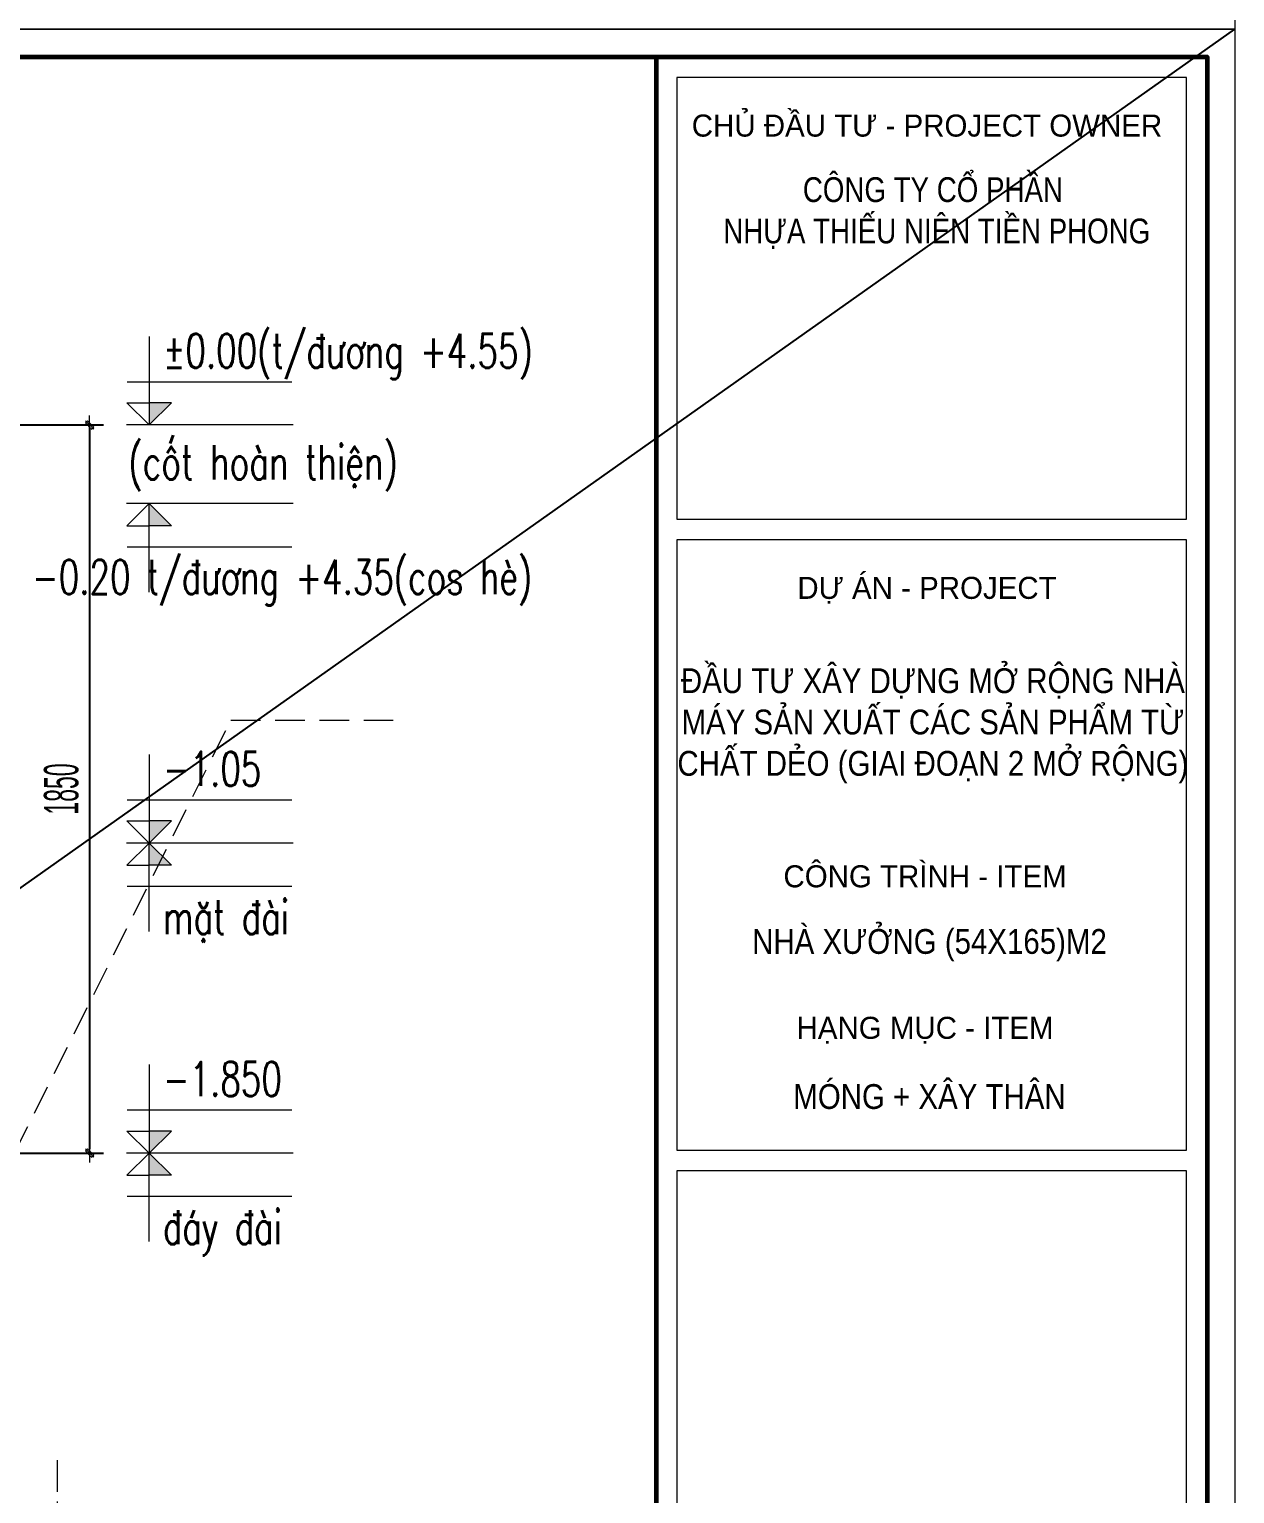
# Model space of a CAD drawing. Header units: inches. Extents: x 541671 to 837720, y 76128 to 1008472.
# Drawn here: x 616509 to 619572, y 361726 to 365446 of the extents above; entities that cross this region are included whole.
import ezdxf
from ezdxf.enums import TextEntityAlignment as Align

# ---------------------------------------------------------------- set-up
doc = ezdxf.new("R2010")
doc.units = ezdxf.units.IN
doc.header["$MEASUREMENT"] = 0
doc.header["$PDMODE"] = 32
doc.header["$PDSIZE"] = -1
for name, pattern in [('CENTERX2', [4, 2.5, -0.5, 0.5, -0.5]), ('DASHDOT', [1, 0.5, -0.25, 0, -0.25]), ('HIDDEN', [0.375, 0.25, -0.125])]:
    doc.linetypes.add(name, pattern=pattern)
doc.layers.get('0').update_dxf_attribs({"lineweight": 18})
doc.layers.add('KCS_Plotter', color=11, linetype='Continuous', plot=False)
doc.layers.add('Khungten_LCDI', color=7, linetype='Continuous')
for name, color, linetype, lineweight in [('KICHTHUOC', 4, 'Continuous', 18), ('LC Dim', 8, 'Continuous', 18), ('LC Khac', 4, 'Continuous', 9), ('LC MANH DUT', 35, 'HIDDEN', 5), ('LC Net thay', 7, 'Continuous', 25), ('LC Net truc', 79, 'DASHDOT', 13), ('LC Text1', 3, 'Continuous', 20)]:
    doc.layers.add(name, color=color, linetype=linetype, lineweight=lineweight)
doc.styles.add('HOATBIF', font='hoatbif.shx', dxfattribs={"width": 0.5})
doc.styles.add('Khungten', font='VHAVAN_2.TTF', dxfattribs={"width": 0.8, "height": 5000})
doc.styles.add('LC 3', font='vnsimli.shx', dxfattribs={"width": 0.75})
doc.styles.add('Title', font='VHAVAN_2.TTF', dxfattribs={"width": 0.8})
doc.dimstyles.new('Copy of 1-100(1-35)', dxfattribs={"dimscale": 35, "dimtxt": 2.5, "dimasz": 0.3, "dimexe": 1, "dimexo": 1, "dimgap": 0.8, "dimtad": 1, "dimdec": 0, "dimzin": 0, "dimdsep": 46, "dimtxsty": 'HOATBIF', "dimblk1": 'DOT', "dimblk2": 'DOT', "dimsah": 1, "dimcen": -0.1, "dimdle": 1, "dimclrd": 256, "dimclre": 256, "dimclrt": 4, "dimadec": 3, "dimazin": 2, "dimtfac": 0.333333, "dimtdec": 0, "dimtix": 1, "dimtmove": 2, "dimatfit": 3, "dimldrblk": 'DOT', "dimfxl": 1, "dimtvp": 0.833333, "dimtolj": 1, "dimtzin": 0, "dimarcsym": 0})

# ---------------------------------------------------------------- blocks, each defined once
blk = doc.blocks.new('lcdi fix')
at = {"layer": 'Defpoints', "lineweight": 0}
blk.add_lwpolyline([(-1200, -14850), (-1200, 14850), (40800, 14850), (40800, -14850)], close=True, dxfattribs=at)
at = {"layer": 'Khungten_LCDI', "color": 5, "lineweight": 60}
blk.add_line((36600, 14650), (36600, -14650), dxfattribs=at)
at = {"layer": 'Khungten_LCDI', "color": 5, "lineweight": 25}
blk.add_line((40600, -14650), (40600, 14650), dxfattribs=at)
at = {"layer": 'Khungten_LCDI', "color": 5, "lineweight": 60}
blk.add_lwpolyline([(0, -14650), (0, 14650), (40600, 14650), (40600, -14650)], close=True, dxfattribs=at)
at = {"layer": 'Khungten_LCDI', "color": 9, "lineweight": 15}
for points in [[(36750, 11294), (40450, 11294), (40450, 14500), (36750, 14500)], [(36750, 6712), (40450, 6712), (40450, 11144), (36750, 11144)], [(36750, 2587), (40450, 2587), (40450, 6562), (36750, 6562)]]:
    blk.add_lwpolyline(points, close=True, dxfattribs=at)
at = {"color": 7, "style": 'Khungten'}
for s, p in [('chñ ®Çu t\xad - project owner', (38566, 14071)), ('dù ¸n - project', (38566, 10715)), ('c«ng tr×nh - item', (38552, 8621)), ('h¹ng môc - item', (38552, 7521))]:
    blk.add_text(s, height=160, dxfattribs=at).set_placement(p, align=Align.CENTER)
at = {"color": 4, "char_height": 180, "attachment_point": 5, "style": 'Khungten'}
for s, insert, width in [('{\\f.VnArialH|b0|i0|c0|p34;c«ng ty cæ phÇn\\P nhùa thiÕu niªn tiÒn phong }', (38609, 13516), 3619.87), ('{\\f.VnArialH|b0|i0|c0|p34;\\W0.85;®Çu t\xad x©y dùng më réng NHµ M¸Y S¶N XUÊT C¸C S¶N PHÈM tõ chÊt dÎo (giai ®o¹n 2 më réng)}', (38609, 9794), 3712.56), ('{\\f.VnArialH|b0|i0|c0|p34;\\W0.85;nhµ x\xadëng (54x165)m2}', (38584, 8201), 3070.02), ('{\\f.VnArialH|b0|i0|c0|p34;\\W0.85;mãng + x©y th©n}', (38584, 7101), 3070.02)]:
    blk.add_mtext(s, dxfattribs=dict(at, insert=insert, width=width))
at = {"color": 7, "style": 'Khungten', "width": 0.8}
for tag, p in [('REVISION', (39499, -10746)), ('NGAYHT', (39546, -11609))]:
    blk.add_attdef(tag, text='', height=200, dxfattribs=at).set_placement(p, align=Align.CENTER)
at = {"layer": 'LC Text1', "style": 'Title', "width": 1.824646}
for tag, p, p2 in [('TENBANVE1', (36913, -8886), (40339, -8886)), ('TENBANVE2', (36913, -9562), (40339, -9562))]:
    blk.add_attdef(tag, text='', height=250, dxfattribs=at).set_placement(p, p2, align=Align.FIT)
at = {"layer": 'LC Text1', "style": 'Title', "width": 0.7}
blk.add_attdef('SOBANVE', text='', height=250, dxfattribs=at).set_placement((39562, -13896), align=Align.CENTER)
blk = doc.blocks.new('CT')
at = {"layer": 'LC Khac'}
blk.add_hatch(color=252, dxfattribs=at).paths.add_polyline_path([(3.25, 1.6), (1.64, 1.6), (1.64, 0)])
at = {"layer": 'LC Khac', "color": 9, "ltscale": 50}
for p, q in [((0.05, 3.14), (12, 3.14)), ((12.09, 0), (0, 0))]:
    blk.add_line(p, q, dxfattribs=at)
for points in [[(1.64, 6.43), (1.64, 0)], [(1.64, 0), (0.03, 1.6), (1.64, 1.6)], [(1.64, 0), (3.25, 1.6), (1.64, 1.6)]]:
    blk.add_lwpolyline(points, dxfattribs=at)
at = {"layer": 'LC Khac', "color": 3, "style": 'LC 3', "width": 0.75}
blk.add_attdef('CT', (1.91, 3.5), '', height=2.2, dxfattribs=at)
blk = doc.blocks.new('DOT')
at = {"layer": 'KICHTHUOC'}
blk.add_line((-2.25, 0), (2.25, 0), dxfattribs=at)
at = {"layer": 'KICHTHUOC', "color": 4}
blk.add_line((-1, -1), (1, 1), dxfattribs=at)
blk.add_lwpolyline([(0.5, 1), (-1, -0.5), (-0.5, -1), (1, 0.5)], close=True, dxfattribs=at)
blk = doc.blocks.new('*D416')
at = {"layer": 'Defpoints', "color": 0, "ltscale": 2, "transparency": 16777216}
for p in [(616108.9, 364441.1), (616008.9, 362591.1), (616662.2, 362591.1)]:
    blk.add_point(p, dxfattribs=at)
at = {"layer": 'LC Dim', "lineweight": -2, "ltscale": 2, "transparency": 16777216}
for p, q in [((616143.9, 364441.1), (616697.2, 364441.1)), ((616662.2, 364430.6), (616662.2, 362601.6)), ((616043.9, 362591.1), (616697.2, 362591.1))]:
    blk.add_line(p, q, dxfattribs=at)
at = {"layer": 'LC Dim', "lineweight": -2, "ltscale": 2, "transparency": 16777216, "xscale": 10.5, "yscale": 10.5, "zscale": 10.5}
for p, rotation in [((616662.2, 364441.1), 90), ((616662.2, 362591.1), 270)]:
    blk.add_blockref('DOT', p, dxfattribs=dict(at, rotation=rotation))
at = {"layer": 'LC Dim', "color": 4, "ltscale": 2, "transparency": 16777216, "insert": (616590.5, 363516.1), "char_height": 87.5, "attachment_point": 5, "rotation": 90, "style": 'HOATBIF'}
blk.add_mtext('\\A1;1850', dxfattribs=at)

msp = doc.modelspace()

# ---------------------------------------------------------------- linework, layer by layer
at = {"layer": 'KCS_Plotter', "ltscale": 50}
msp.add_line((604872, 355051.4), (619572, 365446.4), dxfattribs=at)
at = {"layer": 'LC MANH DUT', "lineweight": 0, "ltscale": 300}
for p, q in [((616421.5, 362491.1), (617021.5, 363691.1)), ((617021.5, 363691.1), (617438.6, 363691.1))]:
    msp.add_line(p, q, dxfattribs=at)
at = {"layer": 'LC Net truc', "linetype": 'CENTERX2', "ltscale": 50}
msp.add_line((616580.7, 359330.7), (616580.7, 361810.9), dxfattribs=at)

# ---------------------------------------------------------------- block references
at = {"layer": 'LC Net thay', "xscale": 0.3500000090783435, "yscale": 0.3500000090783435, "zscale": 0.3500000090783435}
for p in [(605292, 370643.9), (605292, 360248.9)]:
    msp.add_blockref('lcdi fix', p, dxfattribs=at)
at = {"layer": 'LC Text1'}
ref = msp.add_blockref('CT', (616756.2, 364441.1), dxfattribs=dict(at, xscale=35.0000000000455, yscale=35.0000000000455, zscale=35.0000000000455))
ref.add_attrib('CT', '%%P0.00(t/®\xad¬ng +4.55)', (616848.6, 364586), dxfattribs={"color": 3, "height": 86.806, "style": 'LC 3', "width": 0.7})
ref = msp.add_blockref('CT', (616756.2, 364241.1), dxfattribs=dict(at, xscale=-35.0000000000455, yscale=35.0000000000455, zscale=35.0000000000455, rotation=180))
ref.add_attrib('CT', '-0.20 t/®\xad¬ng +4.35(cos hÌ)', (616516.1, 364011.4), dxfattribs={"color": 3, "height": 86.806, "style": 'LC 3', "width": 0.7})
ref = msp.add_blockref('CT', (616756.2, 363378.8), dxfattribs=dict(at, xscale=35.0000000000455, yscale=35.0000000000455, zscale=35.0000000000455))
ref.add_attrib('CT', '-1.05', (616848.6, 363523.8), dxfattribs={"color": 3, "height": 86.81, "style": 'LC 3', "width": 0.7})
ref = msp.add_blockref('CT', (616756.2, 363378.8), dxfattribs=dict(at, xscale=-35.0000000000455, yscale=35.0000000000455, zscale=35.0000000000455, rotation=180))
ref.add_attrib('CT', 'mÆt ®µi', (616848.6, 363147.1), dxfattribs={"color": 3, "height": 86.81, "style": 'LC 3', "width": 0.7})
ref = msp.add_blockref('CT', (616756.2, 362591.1), dxfattribs=dict(at, xscale=35.0000000000455, yscale=35.0000000000455, zscale=35.0000000000455))
ref.add_attrib('CT', '-1.850', (616848.6, 362736), dxfattribs={"color": 3, "height": 86.81, "style": 'LC 3', "width": 0.7})
ref = msp.add_blockref('CT', (616756.2, 362591.1), dxfattribs=dict(at, xscale=-35.0000000000455, yscale=35.0000000000455, zscale=35.0000000000455, rotation=180))
ref.add_attrib('CT', '®¸y ®µi', (616848.6, 362359.3), dxfattribs={"color": 3, "height": 86.81, "style": 'LC 3', "width": 0.7})

# ---------------------------------------------------------------- texts
at = {"layer": 'LC Text1', "color": 3, "style": 'LC 3', "width": 0.7}
msp.add_text('(cèt hoµn thiÖn)', height=87.5, dxfattribs=at).set_placement((616760.8, 364302.4))

# ---------------------------------------------------------------- dimensions: what is measured, and where the dimension line sits
at = {"layer": 'LC Dim', "ltscale": 2}
dim = msp.add_linear_dim(base=(616662.2, 362591.1), p1=(616108.9, 364441.1), p2=(616008.9, 362591.1), angle=90, dimstyle='Copy of 1-100(1-35)', dxfattribs=at)
dim.commit()
dim.dimension.update_dxf_attribs({"geometry": '*D416', "text_midpoint": (616590.5, 363516.1)})

doc.saveas('drawing.dxf')
